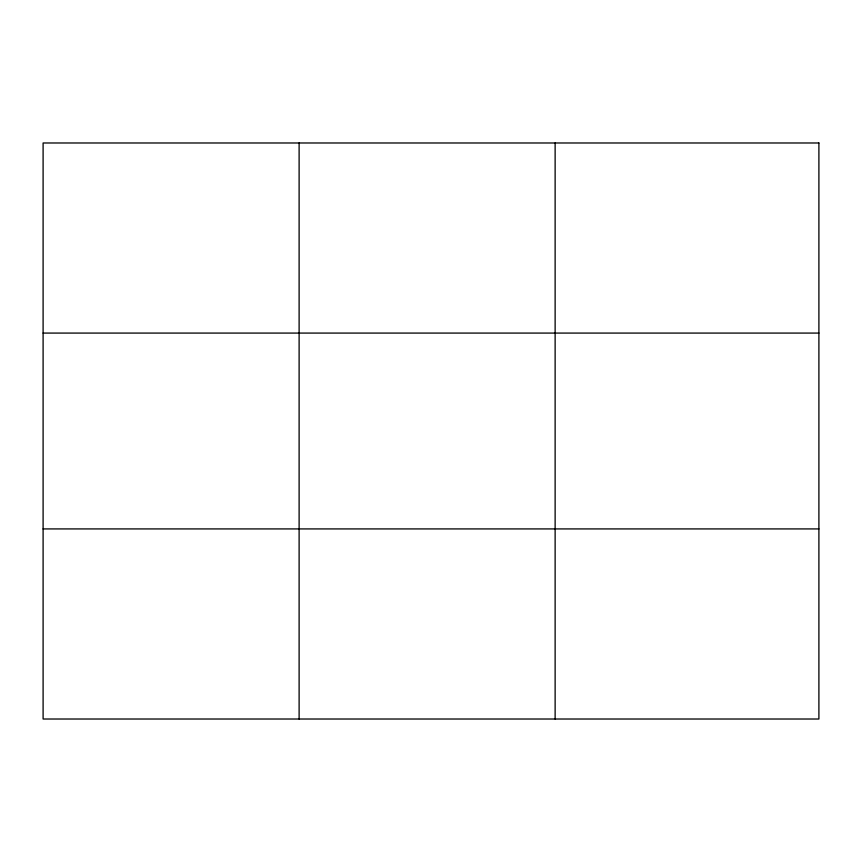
<?xml version="1.0" encoding="UTF-8"?>
<svg xmlns="http://www.w3.org/2000/svg" width="862" height="862" viewBox="0 0 862 862"><rect width="100%" height="100%" fill="white"/><g stroke="black" fill="none" stroke-linecap="round" stroke-linejoin="round"><path stroke-width="1.29" d="M299.114 142.984L299.114 719.016M555.128 142.984L555.128 719.016M43.1 333.077L818.9 333.077M43.1 528.923L818.9 528.923M818.9 142.984L818.9 719.016L43.1 719.016L43.1 142.984L818.9 142.984"/></g></svg>
